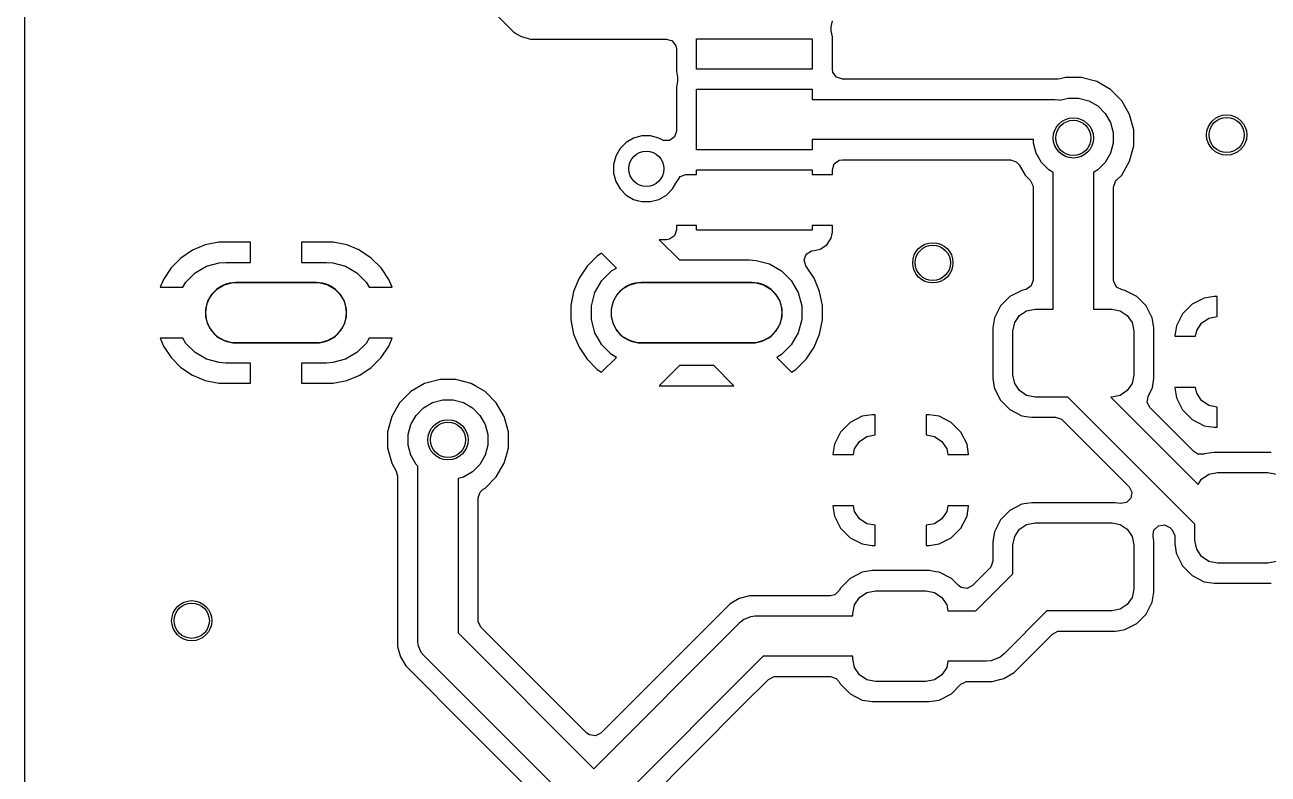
# Model space of a CAD drawing. Extents: x 5.36 to 6.5, y -4.55 to -3.35.
# Drawn here: x 5.3581 to 5.8446, y -4.3 to -4.007 of the extents above; entities that cross this region are included whole.
import ezdxf

# ---------------------------------------------------------------- set-up
doc = ezdxf.new("R2010")
doc.units = 0
doc.header["$MEASUREMENT"] = 0
doc.layers.add('BLACK', color=7, linetype='CONTINUOUS')

msp = doc.modelspace()

# ---------------------------------------------------------------- linework, layer by layer
at = {"layer": 'BLACK', "linetype": 'CONTINUOUS'}
for p, q in [((5.35805, -4.10957), (5.35805, -3.76941)), ((5.50471, -3.96517), (5.54928, -4.00974)), ((5.67361, -4.00778), (5.67408, -4.00538)), ((5.67361, -4.0093), (5.67361, -4.00778)), ((5.54928, -4.00974), (5.55049, -4.01044)), ((5.55049, -4.01044), (5.55189, -4.01125)), ((5.55189, -4.01125), (5.55203, -4.01133)), ((5.55203, -4.01133), (5.55243, -4.01156)), ((5.55243, -4.01156), (5.55594, -4.0125)), ((5.55594, -4.0125), (5.60912, -4.0125)), ((5.60912, -4.0125), (5.61141, -4.01324)), ((5.61141, -4.01324), (5.61283, -4.01519)), ((5.62091, -4.02429), (5.62091, -4.01248)), ((5.62091, -4.01248), (5.66619, -4.01248)), ((5.66619, -4.01248), (5.66619, -4.02429)), ((5.67408, -4.0117), (5.67361, -4.0093)), ((5.67408, -4.02431), (5.67408, -4.0117)), ((5.67408, -4.0117), (5.67408, -4.0117)), ((5.61283, -4.01519), (5.61302, -4.0164)), ((5.61302, -4.0164), (5.61302, -4.02507)), ((5.61302, -4.02507), (5.6135, -4.02747)), ((5.6135, -4.02747), (5.6135, -4.02899)), ((5.66619, -4.02429), (5.62091, -4.02429)), ((5.67427, -4.02552), (5.67408, -4.02431)), ((5.67569, -4.02746), (5.67427, -4.02552)), ((5.67798, -4.02821), (5.67569, -4.02746)), ((5.76222, -4.02821), (5.67798, -4.02821)), ((5.76323, -4.02808), (5.76222, -4.02821)), ((5.76523, -4.02754), (5.76323, -4.02808)), ((5.77146, -4.02754), (5.76523, -4.02754)), ((5.77747, -4.02915), (5.77146, -4.02754)), ((5.6135, -4.02899), (5.61302, -4.03139)), ((5.61302, -4.03139), (5.61302, -4.04848)), ((5.62091, -4.05579), (5.62091, -4.03217)), ((5.62091, -4.03217), (5.66619, -4.03217)), ((5.66619, -4.03217), (5.66619, -4.0361)), ((5.78286, -4.03226), (5.77747, -4.02915)), ((5.78726, -4.03666), (5.78286, -4.03226)), ((5.66619, -4.0361), (5.76114, -4.0361)), ((5.76114, -4.0361), (5.76268, -4.03625)), ((5.76268, -4.03625), (5.76309, -4.03643)), ((5.76309, -4.03643), (5.76629, -4.03557)), ((5.76629, -4.03557), (5.7704, -4.03557)), ((5.7704, -4.03557), (5.77437, -4.03663)), ((5.77437, -4.03663), (5.77793, -4.03869)), ((5.79038, -4.04206), (5.78726, -4.03666)), ((5.77793, -4.03869), (5.78084, -4.04159)), ((5.78084, -4.04159), (5.7829, -4.04515)), ((5.79199, -4.04807), (5.79038, -4.04206)), ((5.7829, -4.04515), (5.78396, -4.04913)), ((5.59627, -4.05129), (5.59334, -4.05298)), ((5.59954, -4.05041), (5.59627, -4.05129)), ((5.60292, -4.05041), (5.59954, -4.05041)), ((5.59954, -4.05041), (5.59954, -4.05041)), ((5.60619, -4.05129), (5.60292, -4.05041)), ((5.60292, -4.05041), (5.60292, -4.05041)), ((5.60717, -4.05186), (5.60619, -4.05129)), ((5.60619, -4.05129), (5.60619, -4.05129)), ((5.60792, -4.05219), (5.60717, -4.05186)), ((5.61033, -4.05219), (5.60792, -4.05219)), ((5.61228, -4.05077), (5.61033, -4.05219)), ((5.61302, -4.04848), (5.61228, -4.05077)), ((5.75273, -4.05185), (5.66619, -4.05185)), ((5.66619, -4.05185), (5.66619, -4.05579)), ((5.75273, -4.05324), (5.75273, -4.05185)), ((5.78396, -4.04913), (5.78396, -4.05324)), ((5.79199, -4.05429), (5.79199, -4.04807)), ((5.59094, -4.05537), (5.58925, -4.05831)), ((5.59334, -4.05298), (5.59094, -4.05537)), ((5.66619, -4.05579), (5.62091, -4.05579)), ((5.7538, -4.05721), (5.75273, -4.05324)), ((5.75585, -4.06077), (5.7538, -4.05721)), ((5.7829, -4.05721), (5.78084, -4.06077)), ((5.78396, -4.05324), (5.7829, -4.05721)), ((5.79038, -4.06031), (5.79199, -4.05429)), ((5.58925, -4.05831), (5.58837, -4.06158)), ((5.58837, -4.06158), (5.58837, -4.06496)), ((5.67406, -4.06364), (5.67481, -4.06135)), ((5.67481, -4.06135), (5.67676, -4.05993)), ((5.67676, -4.05993), (5.67796, -4.05974)), ((5.67796, -4.05974), (5.74374, -4.05974)), ((5.74374, -4.05974), (5.74603, -4.06049)), ((5.74603, -4.06049), (5.74712, -4.06169)), ((5.74712, -4.06169), (5.74943, -4.0657)), ((5.75876, -4.06367), (5.75585, -4.06077)), ((5.78084, -4.06077), (5.77793, -4.06367)), ((5.78726, -4.0657), (5.79038, -4.06031)), ((5.58837, -4.06496), (5.58925, -4.06823)), ((5.61339, -4.06803), (5.61448, -4.06634)), ((5.61448, -4.06634), (5.61673, -4.06548)), ((5.61673, -4.06548), (5.61694, -4.06547)), ((5.61694, -4.06547), (5.62091, -4.06547)), ((5.62091, -4.06547), (5.62091, -4.06366)), ((5.62091, -4.06366), (5.66619, -4.06366)), ((5.66619, -4.06366), (5.66619, -4.06547)), ((5.66619, -4.06547), (5.67406, -4.06547)), ((5.67406, -4.06547), (5.67406, -4.06364)), ((5.67406, -4.06547), (5.67406, -4.06547)), ((5.74943, -4.0657), (5.75144, -4.06771)), ((5.76047, -4.06466), (5.75876, -4.06367)), ((5.76047, -4.11811), (5.76047, -4.06466)), ((5.77793, -4.06367), (5.77622, -4.06466)), ((5.77622, -4.06466), (5.77622, -4.11811)), ((5.78526, -4.06771), (5.78726, -4.0657)), ((5.58925, -4.06823), (5.58925, -4.06823)), ((5.58925, -4.06823), (5.58925, -4.06823)), ((5.58925, -4.06823), (5.59094, -4.07116)), ((5.59094, -4.07116), (5.59334, -4.07355)), ((5.60912, -4.07355), (5.61151, -4.07116)), ((5.61151, -4.07116), (5.61321, -4.06823)), ((5.61321, -4.06823), (5.6133, -4.06799)), ((5.61321, -4.06823), (5.61321, -4.06823)), ((5.6133, -4.06799), (5.61339, -4.06803)), ((5.75144, -4.06771), (5.75253, -4.06985)), ((5.75253, -4.06985), (5.75258, -4.07046)), ((5.75258, -4.07046), (5.75258, -4.1068)), ((5.78411, -4.07046), (5.78486, -4.06817)), ((5.78411, -4.1068), (5.78411, -4.07046)), ((5.78486, -4.06817), (5.78526, -4.06771)), ((5.59334, -4.07355), (5.59627, -4.07525)), ((5.59627, -4.07525), (5.59627, -4.07525)), ((5.59627, -4.07525), (5.59627, -4.07525)), ((5.59627, -4.07525), (5.59769, -4.07563)), ((5.59769, -4.07563), (5.59954, -4.07612)), ((5.59954, -4.07612), (5.59954, -4.07612)), ((5.59954, -4.07612), (5.59954, -4.07612)), ((5.59954, -4.07612), (5.60292, -4.07612)), ((5.60292, -4.07612), (5.60619, -4.07525)), ((5.60292, -4.07612), (5.60292, -4.07612)), ((5.60619, -4.07525), (5.60912, -4.07355)), ((5.61304, -4.08547), (5.61304, -4.08713)), ((5.62091, -4.08547), (5.61304, -4.08547)), ((5.61304, -4.08547), (5.61304, -4.08547)), ((5.62091, -4.08728), (5.62091, -4.08547)), ((5.67406, -4.08547), (5.66619, -4.08547)), ((5.66619, -4.08547), (5.66619, -4.08728)), ((5.67406, -4.08806), (5.67406, -4.08547)), ((5.67406, -4.08547), (5.67406, -4.08547)), ((5.60914, -4.09102), (5.60629, -4.09102)), ((5.60629, -4.09102), (5.61416, -4.0989)), ((5.61035, -4.09083), (5.60914, -4.09102)), ((5.61229, -4.08942), (5.61035, -4.09083)), ((5.61304, -4.08713), (5.61229, -4.08942)), ((5.66619, -4.08728), (5.62091, -4.08728)), ((5.67187, -4.09296), (5.67361, -4.09036)), ((5.67361, -4.09036), (5.67406, -4.08806)), ((5.67406, -4.08806), (5.67406, -4.08806)), ((5.42361, -4.09514), (5.41909, -4.09816)), ((5.42862, -4.09307), (5.42361, -4.09514)), ((5.43395, -4.09201), (5.42862, -4.09307)), ((5.44635, -4.09201), (5.43395, -4.09201)), ((5.44635, -4.09988), (5.44635, -4.09201)), ((5.44635, -4.09201), (5.44635, -4.09201)), ((5.46635, -4.09201), (5.46635, -4.09988)), ((5.47875, -4.09201), (5.46635, -4.09201)), ((5.46635, -4.09201), (5.46635, -4.09201)), ((5.48407, -4.09307), (5.47875, -4.09201)), ((5.48909, -4.09514), (5.48407, -4.09307)), ((5.48914, -4.09518), (5.48909, -4.09514)), ((5.4936, -4.09816), (5.48914, -4.09518)), ((5.48914, -4.09518), (5.48914, -4.09518)), ((5.48914, -4.09518), (5.48914, -4.09518)), ((5.58371, -4.09628), (5.58205, -4.0974)), ((5.58952, -4.10209), (5.58371, -4.09628)), ((5.66383, -4.09664), (5.66584, -4.0953)), ((5.66584, -4.0953), (5.66689, -4.09516)), ((5.66689, -4.09516), (5.66696, -4.09516)), ((5.66696, -4.09516), (5.66926, -4.0947)), ((5.66696, -4.09516), (5.66696, -4.09516)), ((5.66926, -4.0947), (5.67187, -4.09296)), ((5.67187, -4.09296), (5.67187, -4.09296)), ((5.41909, -4.09816), (5.41525, -4.102)), ((5.42913, -4.10138), (5.43409, -4.10005)), ((5.43409, -4.10005), (5.43666, -4.09988)), ((5.43666, -4.09988), (5.44635, -4.09988)), ((5.46635, -4.09988), (5.47603, -4.09988)), ((5.47603, -4.09988), (5.4786, -4.10005)), ((5.4786, -4.10005), (5.48356, -4.10138)), ((5.49744, -4.102), (5.4936, -4.09816)), ((5.58205, -4.0974), (5.57807, -4.10137)), ((5.61416, -4.0989), (5.64158, -4.0989)), ((5.64158, -4.0989), (5.64428, -4.09907)), ((5.64428, -4.09907), (5.64949, -4.10047)), ((5.64949, -4.10047), (5.65417, -4.10317)), ((5.663, -4.0989), (5.66383, -4.09664)), ((5.66365, -4.10122), (5.663, -4.0989)), ((5.66688, -4.10605), (5.66365, -4.10122)), ((5.41525, -4.102), (5.41224, -4.10651)), ((5.42104, -4.10758), (5.42468, -4.10395)), ((5.42468, -4.10395), (5.42913, -4.10138)), ((5.48356, -4.10138), (5.48801, -4.10395)), ((5.48801, -4.10395), (5.49165, -4.10758)), ((5.50045, -4.10651), (5.49744, -4.102)), ((5.57495, -4.10605), (5.5728, -4.11124)), ((5.57807, -4.10137), (5.57495, -4.10605)), ((5.57495, -4.10605), (5.57495, -4.10605)), ((5.57807, -4.10137), (5.57807, -4.10137)), ((5.58385, -4.10698), (5.58766, -4.10317)), ((5.58766, -4.10317), (5.58952, -4.10209)), ((5.65417, -4.10317), (5.65798, -4.10698)), ((5.66903, -4.11124), (5.66688, -4.10605)), ((5.66688, -4.10605), (5.66688, -4.10605)), ((5.35805, -4.43054), (5.35805, -4.10957)), ((5.41224, -4.10651), (5.41097, -4.10957)), ((5.41097, -4.10957), (5.4199, -4.10957)), ((5.41097, -4.10957), (5.41097, -4.10957)), ((5.4199, -4.10957), (5.42104, -4.10758)), ((5.43123, -4.11238), (5.43341, -4.1102)), ((5.43341, -4.1102), (5.43608, -4.10865)), ((5.43608, -4.10865), (5.43906, -4.10786)), ((5.43906, -4.10786), (5.4406, -4.10776)), ((5.4406, -4.10776), (5.47209, -4.10776)), ((5.47209, -4.10776), (5.47364, -4.10786)), ((5.47364, -4.10786), (5.47661, -4.10865)), ((5.47661, -4.10865), (5.47928, -4.1102)), ((5.47928, -4.1102), (5.48146, -4.11238)), ((5.49165, -4.10758), (5.49279, -4.10957)), ((5.49279, -4.10957), (5.50172, -4.10957)), ((5.50172, -4.10957), (5.50045, -4.10651)), ((5.50172, -4.10957), (5.50172, -4.10957)), ((5.58115, -4.11166), (5.58385, -4.10698)), ((5.58989, -4.11238), (5.59207, -4.1102)), ((5.59207, -4.1102), (5.59474, -4.10865)), ((5.59474, -4.10865), (5.59772, -4.10786)), ((5.59772, -4.10786), (5.59926, -4.10776)), ((5.59926, -4.10776), (5.64257, -4.10776)), ((5.64257, -4.10776), (5.64411, -4.10786)), ((5.64411, -4.10786), (5.64709, -4.10865)), ((5.64709, -4.10865), (5.64976, -4.1102)), ((5.64976, -4.1102), (5.65194, -4.11238)), ((5.65798, -4.10698), (5.66068, -4.11166)), ((5.74817, -4.11083), (5.74351, -4.1132)), ((5.74929, -4.11065), (5.74817, -4.11083)), ((5.74817, -4.11083), (5.74817, -4.11083)), ((5.74989, -4.11051), (5.74929, -4.11065)), ((5.75183, -4.10909), (5.74989, -4.11051)), ((5.75258, -4.1068), (5.75183, -4.10909)), ((5.78416, -4.10741), (5.78411, -4.1068)), ((5.78526, -4.10956), (5.78416, -4.10741)), ((5.7874, -4.11065), (5.78526, -4.10956)), ((5.78852, -4.11083), (5.7874, -4.11065)), ((5.79211, -4.11266), (5.78852, -4.11083)), ((5.78852, -4.11083), (5.78852, -4.11083)), ((5.42889, -4.11803), (5.42969, -4.11505)), ((5.42969, -4.11505), (5.43123, -4.11238)), ((5.48146, -4.11238), (5.48301, -4.11505)), ((5.48301, -4.11505), (5.4838, -4.11803)), ((5.5728, -4.11124), (5.5717, -4.11676)), ((5.5728, -4.11124), (5.5728, -4.11124)), ((5.57975, -4.11687), (5.58115, -4.11166)), ((5.58755, -4.11803), (5.58835, -4.11505)), ((5.58835, -4.11505), (5.58989, -4.11238)), ((5.65194, -4.11238), (5.65348, -4.11505)), ((5.65348, -4.11505), (5.65428, -4.11803)), ((5.66068, -4.11166), (5.66208, -4.11687)), ((5.67013, -4.11676), (5.66903, -4.11124)), ((5.66903, -4.11124), (5.66903, -4.11124)), ((5.74351, -4.1132), (5.73982, -4.1169)), ((5.79318, -4.1132), (5.79211, -4.11266)), ((5.79688, -4.1169), (5.79318, -4.1132)), ((5.81957, -4.11381), (5.81485, -4.11622)), ((5.82349, -4.11319), (5.81957, -4.11381)), ((5.81957, -4.11381), (5.81957, -4.11381)), ((5.82465, -4.11319), (5.82349, -4.11319)), ((5.82349, -4.11319), (5.82349, -4.11319)), ((5.82465, -4.12109), (5.82465, -4.11319)), ((5.42889, -4.12111), (5.42889, -4.11803)), ((5.4838, -4.11803), (5.4838, -4.12111)), ((5.5717, -4.11676), (5.5717, -4.12238)), ((5.57975, -4.12226), (5.57975, -4.11687)), ((5.58755, -4.12111), (5.58755, -4.11803)), ((5.65428, -4.11803), (5.65428, -4.12111)), ((5.66208, -4.11687), (5.66208, -4.12226)), ((5.67013, -4.12238), (5.67013, -4.11676)), ((5.67013, -4.11676), (5.67013, -4.11676)), ((5.73982, -4.1169), (5.73744, -4.12156)), ((5.74538, -4.12343), (5.74725, -4.12063)), ((5.74725, -4.12063), (5.75004, -4.11877)), ((5.75004, -4.11877), (5.75334, -4.11811)), ((5.75334, -4.11811), (5.76047, -4.11811)), ((5.77622, -4.11811), (5.78336, -4.11811)), ((5.78336, -4.11811), (5.78665, -4.11877)), ((5.78665, -4.11877), (5.78945, -4.12063)), ((5.78945, -4.12063), (5.79131, -4.12343)), ((5.79925, -4.12156), (5.79688, -4.1169)), ((5.8111, -4.11996), (5.80869, -4.12469)), ((5.81485, -4.11622), (5.8111, -4.11996)), ((5.42969, -4.12409), (5.42889, -4.12111)), ((5.43123, -4.12676), (5.42969, -4.12409)), ((5.48301, -4.12409), (5.48146, -4.12676)), ((5.4838, -4.12111), (5.48301, -4.12409)), ((5.5717, -4.12238), (5.5728, -4.12789)), ((5.58115, -4.12748), (5.57975, -4.12226)), ((5.58835, -4.12409), (5.58755, -4.12111)), ((5.58989, -4.12676), (5.58835, -4.12409)), ((5.65348, -4.12409), (5.65194, -4.12676)), ((5.65428, -4.12111), (5.65348, -4.12409)), ((5.66208, -4.12226), (5.66068, -4.12748)), ((5.66903, -4.12789), (5.67013, -4.12238)), ((5.67013, -4.12238), (5.67013, -4.12238)), ((5.73744, -4.12156), (5.73683, -4.12542)), ((5.73683, -4.12542), (5.73683, -4.14525)), ((5.73744, -4.12156), (5.73744, -4.12156)), ((5.74472, -4.12672), (5.74538, -4.12343)), ((5.79131, -4.12343), (5.79197, -4.12672)), ((5.79959, -4.12373), (5.79925, -4.12156)), ((5.79975, -4.12469), (5.79959, -4.12373)), ((5.79986, -4.12542), (5.79975, -4.12469)), ((5.79986, -4.1286), (5.79986, -4.12542)), ((5.80869, -4.12469), (5.80807, -4.1286)), ((5.81662, -4.12653), (5.81854, -4.12366)), ((5.81854, -4.12366), (5.82141, -4.12174)), ((5.82141, -4.12174), (5.82465, -4.12109)), ((5.41097, -4.12957), (5.41224, -4.13262)), ((5.4199, -4.12957), (5.41097, -4.12957)), ((5.42104, -4.13155), (5.4199, -4.12957)), ((5.43341, -4.12894), (5.43123, -4.12676)), ((5.43608, -4.13048), (5.43341, -4.12894)), ((5.43906, -4.13128), (5.43608, -4.13048)), ((5.47661, -4.13048), (5.47364, -4.13128)), ((5.47928, -4.12894), (5.47661, -4.13048)), ((5.48146, -4.12676), (5.47928, -4.12894)), ((5.49279, -4.12957), (5.49165, -4.13155)), ((5.50172, -4.12957), (5.49279, -4.12957)), ((5.50045, -4.13262), (5.50172, -4.12957)), ((5.5728, -4.12789), (5.5728, -4.12789)), ((5.5728, -4.12789), (5.57495, -4.13309)), ((5.58385, -4.13215), (5.58115, -4.12748)), ((5.59207, -4.12894), (5.58989, -4.12676)), ((5.59474, -4.13048), (5.59207, -4.12894)), ((5.59772, -4.13128), (5.59474, -4.13048)), ((5.64709, -4.13048), (5.64411, -4.13128)), ((5.64976, -4.12894), (5.64709, -4.13048)), ((5.65194, -4.12676), (5.64976, -4.12894)), ((5.66068, -4.12748), (5.65798, -4.13215)), ((5.66688, -4.13309), (5.66903, -4.12789)), ((5.66903, -4.12789), (5.66903, -4.12789)), ((5.74472, -4.14395), (5.74472, -4.12672)), ((5.79197, -4.12672), (5.79197, -4.14395)), ((5.79986, -4.14525), (5.79986, -4.1286)), ((5.80807, -4.1286), (5.80807, -4.12878)), ((5.80807, -4.12878), (5.80807, -4.12878)), ((5.80807, -4.12878), (5.81617, -4.12878)), ((5.81617, -4.12878), (5.81662, -4.12653)), ((5.41224, -4.13262), (5.41525, -4.13713)), ((5.42468, -4.13518), (5.42104, -4.13155)), ((5.42913, -4.13775), (5.42468, -4.13518)), ((5.4406, -4.13138), (5.43906, -4.13128)), ((5.47209, -4.13138), (5.4406, -4.13138)), ((5.47364, -4.13128), (5.47209, -4.13138)), ((5.48801, -4.13518), (5.48356, -4.13775)), ((5.49165, -4.13155), (5.48801, -4.13518)), ((5.49744, -4.13713), (5.50045, -4.13262)), ((5.57495, -4.13309), (5.57495, -4.13309)), ((5.57495, -4.13309), (5.57807, -4.13776)), ((5.58766, -4.13596), (5.58385, -4.13215)), ((5.59926, -4.13138), (5.59772, -4.13128)), ((5.64257, -4.13138), (5.59926, -4.13138)), ((5.64411, -4.13128), (5.64257, -4.13138)), ((5.65798, -4.13215), (5.65417, -4.13596)), ((5.66375, -4.13776), (5.66688, -4.13309)), ((5.66688, -4.13309), (5.66688, -4.13309)), ((5.41525, -4.13713), (5.41909, -4.14097)), ((5.43409, -4.13908), (5.42913, -4.13775)), ((5.43666, -4.13925), (5.43409, -4.13908)), ((5.44635, -4.13925), (5.43666, -4.13925)), ((5.44635, -4.14713), (5.44635, -4.13925)), ((5.47603, -4.13925), (5.46635, -4.13925)), ((5.46635, -4.13925), (5.46635, -4.14713)), ((5.4786, -4.13908), (5.47603, -4.13925)), ((5.48356, -4.13775), (5.4786, -4.13908)), ((5.4936, -4.14097), (5.49744, -4.13713)), ((5.57807, -4.13776), (5.57807, -4.13776)), ((5.57807, -4.13776), (5.58205, -4.14174)), ((5.58371, -4.14285), (5.58952, -4.13704)), ((5.58952, -4.13704), (5.58766, -4.13596)), ((5.61416, -4.14024), (5.60629, -4.14811)), ((5.62766, -4.14024), (5.61416, -4.14024)), ((5.63554, -4.14811), (5.62766, -4.14024)), ((5.65417, -4.13596), (5.6523, -4.13704)), ((5.6523, -4.13704), (5.65811, -4.14285)), ((5.65978, -4.14174), (5.66375, -4.13776)), ((5.66375, -4.13776), (5.66375, -4.13776)), ((5.41909, -4.14097), (5.42361, -4.14399)), ((5.42361, -4.14399), (5.42862, -4.14607)), ((5.48407, -4.14607), (5.48909, -4.14399)), ((5.48909, -4.14399), (5.4936, -4.14097)), ((5.58205, -4.14174), (5.58205, -4.14174)), ((5.58205, -4.14174), (5.58371, -4.14285)), ((5.65811, -4.14285), (5.65978, -4.14174)), ((5.74538, -4.14724), (5.74472, -4.14395)), ((5.79197, -4.14395), (5.79131, -4.14724)), ((5.42862, -4.14607), (5.43395, -4.14713)), ((5.43395, -4.14713), (5.43395, -4.14713)), ((5.43395, -4.14713), (5.44635, -4.14713)), ((5.44635, -4.14713), (5.44635, -4.14713)), ((5.46635, -4.14713), (5.46635, -4.14713)), ((5.46635, -4.14713), (5.47875, -4.14713)), ((5.47875, -4.14713), (5.48407, -4.14607)), ((5.47875, -4.14713), (5.47875, -4.14713)), ((5.5145, -4.14726), (5.50911, -4.15037)), ((5.52051, -4.14565), (5.5145, -4.14726)), ((5.52673, -4.14565), (5.52051, -4.14565)), ((5.53275, -4.14726), (5.52673, -4.14565)), ((5.53422, -4.14811), (5.53275, -4.14726)), ((5.53814, -4.15037), (5.53422, -4.14811)), ((5.60629, -4.14811), (5.63554, -4.14811)), ((5.73683, -4.14525), (5.73724, -4.14782)), ((5.73724, -4.14782), (5.73739, -4.14878)), ((5.73739, -4.14878), (5.73744, -4.14911)), ((5.73744, -4.14911), (5.73744, -4.14911)), ((5.73744, -4.14911), (5.73813, -4.15046)), ((5.74725, -4.15004), (5.74538, -4.14724)), ((5.79131, -4.14724), (5.78945, -4.15004)), ((5.79764, -4.15227), (5.79925, -4.14911)), ((5.79925, -4.14911), (5.79927, -4.14895)), ((5.79927, -4.14895), (5.79986, -4.14525)), ((5.81617, -4.14878), (5.80807, -4.14878)), ((5.80807, -4.14878), (5.80807, -4.14878)), ((5.80807, -4.14878), (5.80807, -4.14895)), ((5.80807, -4.14895), (5.80807, -4.14895)), ((5.80807, -4.14895), (5.80869, -4.15287)), ((5.81662, -4.15103), (5.81617, -4.14878)), ((5.5047, -4.15477), (5.50159, -4.16017)), ((5.50911, -4.15037), (5.5047, -4.15477)), ((5.51404, -4.1568), (5.5176, -4.15474)), ((5.5176, -4.15474), (5.52157, -4.15368)), ((5.52157, -4.15368), (5.52568, -4.15368)), ((5.52568, -4.15368), (5.52965, -4.15474)), ((5.52965, -4.15474), (5.53321, -4.1568)), ((5.54254, -4.15477), (5.53814, -4.15037)), ((5.54565, -4.16017), (5.54254, -4.15477)), ((5.73813, -4.15046), (5.73982, -4.15377)), ((5.73982, -4.15377), (5.74351, -4.15747)), ((5.75004, -4.1519), (5.74725, -4.15004)), ((5.75334, -4.15256), (5.75004, -4.1519)), ((5.76625, -4.15256), (5.75334, -4.15256)), ((5.81594, -4.20225), (5.76625, -4.15256)), ((5.78336, -4.15256), (5.78296, -4.15256)), ((5.78296, -4.15256), (5.81715, -4.18675)), ((5.78665, -4.1519), (5.78336, -4.15256)), ((5.78945, -4.15004), (5.78665, -4.1519)), ((5.79726, -4.15465), (5.79764, -4.15227)), ((5.79836, -4.1568), (5.79726, -4.15465)), ((5.80869, -4.15287), (5.80869, -4.15287)), ((5.80869, -4.15287), (5.8111, -4.1576)), ((5.81854, -4.1539), (5.81662, -4.15103)), ((5.82141, -4.15582), (5.81854, -4.1539)), ((5.50907, -4.16326), (5.51113, -4.1597)), ((5.51113, -4.1597), (5.51404, -4.1568)), ((5.53321, -4.1568), (5.53612, -4.1597)), ((5.53612, -4.1597), (5.53817, -4.16326)), ((5.68963, -4.15945), (5.68571, -4.16007)), ((5.69079, -4.15945), (5.68963, -4.15945)), ((5.68963, -4.15945), (5.68963, -4.15945)), ((5.69079, -4.16735), (5.69079, -4.15945)), ((5.69079, -4.15945), (5.69079, -4.15945)), ((5.71195, -4.15945), (5.71079, -4.15945)), ((5.71079, -4.15945), (5.71079, -4.15945)), ((5.71079, -4.15945), (5.71079, -4.16735)), ((5.71586, -4.16007), (5.71195, -4.15945)), ((5.74351, -4.15747), (5.74817, -4.15984)), ((5.81547, -4.17391), (5.79836, -4.1568)), ((5.8111, -4.1576), (5.81485, -4.16134)), ((5.82465, -4.15646), (5.82141, -4.15582)), ((5.82465, -4.16437), (5.82465, -4.15646)), ((5.50159, -4.16017), (5.49998, -4.16618)), ((5.50801, -4.16724), (5.50907, -4.16326)), ((5.53817, -4.16326), (5.53924, -4.16724)), ((5.54726, -4.16618), (5.54565, -4.16017)), ((5.68099, -4.16248), (5.67724, -4.16622)), ((5.68571, -4.16007), (5.68099, -4.16248)), ((5.68571, -4.16007), (5.68571, -4.16007)), ((5.72059, -4.16248), (5.71586, -4.16007)), ((5.71586, -4.16007), (5.71586, -4.16007)), ((5.72434, -4.16622), (5.72059, -4.16248)), ((5.74817, -4.15984), (5.75079, -4.16026)), ((5.75079, -4.16026), (5.75204, -4.16045)), ((5.75204, -4.16045), (5.75204, -4.16045)), ((5.75204, -4.16045), (5.76137, -4.16045)), ((5.76137, -4.16045), (5.76366, -4.1612)), ((5.76366, -4.1612), (5.76413, -4.16159)), ((5.76413, -4.16159), (5.79014, -4.18761)), ((5.81485, -4.16134), (5.81957, -4.16375)), ((5.81957, -4.16375), (5.81957, -4.16375)), ((5.81957, -4.16375), (5.82349, -4.16437)), ((5.82349, -4.16437), (5.82465, -4.16437)), ((5.49998, -4.16618), (5.49998, -4.1724)), ((5.50801, -4.17135), (5.50801, -4.16724)), ((5.53924, -4.16724), (5.53924, -4.17135)), ((5.54726, -4.1724), (5.54726, -4.16618)), ((5.67724, -4.16622), (5.67483, -4.17095)), ((5.68468, -4.16992), (5.68755, -4.168)), ((5.68755, -4.168), (5.69079, -4.16735)), ((5.71079, -4.16735), (5.71402, -4.168)), ((5.71402, -4.168), (5.71689, -4.16992)), ((5.72674, -4.17095), (5.72434, -4.16622)), ((5.49998, -4.1724), (5.50159, -4.17842)), ((5.50907, -4.17532), (5.50801, -4.17135)), ((5.53924, -4.17135), (5.53817, -4.17532)), ((5.5466, -4.17486), (5.54726, -4.1724)), ((5.67483, -4.17095), (5.67421, -4.17486)), ((5.68231, -4.17504), (5.68276, -4.17279)), ((5.68276, -4.17279), (5.68468, -4.16992)), ((5.71689, -4.16992), (5.71881, -4.17279)), ((5.71881, -4.17279), (5.71926, -4.17504)), ((5.72736, -4.17486), (5.72674, -4.17095)), ((5.72674, -4.17095), (5.72674, -4.17095)), ((5.81702, -4.17486), (5.81547, -4.17391)), ((5.82348, -4.17419), (5.81956, -4.17481)), ((5.84581, -4.17419), (5.82348, -4.17419)), ((5.82348, -4.17419), (5.82348, -4.17419)), ((5.50159, -4.17842), (5.5034, -4.18154)), ((5.51113, -4.17888), (5.50907, -4.17532)), ((5.51181, -4.17956), (5.51113, -4.17888)), ((5.53612, -4.17888), (5.53321, -4.18179)), ((5.53817, -4.17532), (5.53612, -4.17888)), ((5.54254, -4.18381), (5.54565, -4.17842)), ((5.54565, -4.17842), (5.5466, -4.17486)), ((5.67421, -4.17486), (5.67421, -4.17504)), ((5.67421, -4.17504), (5.67421, -4.17504)), ((5.67421, -4.17504), (5.68231, -4.17504)), ((5.71926, -4.17504), (5.72736, -4.17504)), ((5.72736, -4.17504), (5.72736, -4.17486)), ((5.72736, -4.17504), (5.72736, -4.17504)), ((5.81926, -4.17486), (5.81702, -4.17486)), ((5.81929, -4.17486), (5.81926, -4.17486)), ((5.81926, -4.17486), (5.81926, -4.17486)), ((5.81943, -4.17486), (5.81929, -4.17486)), ((5.81956, -4.17481), (5.81943, -4.17486)), ((5.5034, -4.18154), (5.50392, -4.18349)), ((5.50392, -4.18349), (5.50392, -4.24596)), ((5.51181, -4.24803), (5.51181, -4.17956)), ((5.52965, -4.18384), (5.52756, -4.1844)), ((5.53321, -4.18179), (5.52965, -4.18384)), ((5.53814, -4.18821), (5.54254, -4.18381)), ((5.81854, -4.18468), (5.82141, -4.18276)), ((5.82141, -4.18276), (5.8248, -4.18209)), ((5.8248, -4.18209), (5.84449, -4.18209)), ((5.84449, -4.18209), (5.84788, -4.18276)), ((5.52756, -4.1844), (5.52756, -4.24477)), ((5.5362, -4.18972), (5.5374, -4.18863)), ((5.5374, -4.18863), (5.53814, -4.18821)), ((5.79014, -4.18761), (5.79123, -4.18975)), ((5.81715, -4.18675), (5.81854, -4.18468)), ((5.53545, -4.19201), (5.5362, -4.18972)), ((5.53545, -4.19521), (5.53545, -4.19201)), ((5.79086, -4.19213), (5.78915, -4.19384)), ((5.79123, -4.18975), (5.79086, -4.19213)), ((5.53545, -4.23989), (5.53545, -4.19521)), ((5.68231, -4.19504), (5.67421, -4.19504)), ((5.67421, -4.19504), (5.67421, -4.19504)), ((5.67421, -4.19504), (5.67421, -4.19521)), ((5.67421, -4.19521), (5.67421, -4.19521)), ((5.67421, -4.19521), (5.67483, -4.19913)), ((5.68276, -4.19729), (5.68231, -4.19504)), ((5.68468, -4.20016), (5.68276, -4.19729)), ((5.71881, -4.19729), (5.71689, -4.20016)), ((5.71926, -4.19504), (5.71881, -4.19729)), ((5.72736, -4.19504), (5.71926, -4.19504)), ((5.72674, -4.19913), (5.72736, -4.19521)), ((5.72736, -4.19521), (5.72736, -4.19504)), ((5.72736, -4.19504), (5.72736, -4.19504)), ((5.74351, -4.19686), (5.73982, -4.20056)), ((5.74817, -4.19449), (5.74351, -4.19686)), ((5.75204, -4.19388), (5.74817, -4.19449)), ((5.74817, -4.19449), (5.74817, -4.19449)), ((5.78466, -4.19388), (5.75204, -4.19388)), ((5.75204, -4.19388), (5.75204, -4.19388)), ((5.78677, -4.19421), (5.78466, -4.19388)), ((5.78466, -4.19388), (5.78466, -4.19388)), ((5.78915, -4.19384), (5.78677, -4.19421)), ((5.67483, -4.19913), (5.67483, -4.19913)), ((5.67483, -4.19913), (5.67724, -4.20386)), ((5.68755, -4.20208), (5.68468, -4.20016)), ((5.69079, -4.20272), (5.68755, -4.20208)), ((5.69079, -4.21063), (5.69079, -4.20272)), ((5.71402, -4.20208), (5.71079, -4.20272)), ((5.71079, -4.20272), (5.71079, -4.21063)), ((5.71689, -4.20016), (5.71402, -4.20208)), ((5.72434, -4.20386), (5.72674, -4.19913)), ((5.73982, -4.20056), (5.73744, -4.20522)), ((5.74725, -4.20429), (5.75004, -4.20243)), ((5.75004, -4.20243), (5.75334, -4.20177)), ((5.75334, -4.20177), (5.78336, -4.20177)), ((5.78336, -4.20177), (5.78665, -4.20243)), ((5.78665, -4.20243), (5.78945, -4.20429)), ((5.7999, -4.20459), (5.80161, -4.20288)), ((5.80161, -4.20288), (5.80334, -4.20261)), ((5.80334, -4.20261), (5.80399, -4.20251)), ((5.80399, -4.20251), (5.80399, -4.20251)), ((5.80399, -4.20251), (5.80613, -4.2036)), ((5.81594, -4.20866), (5.81594, -4.20225)), ((5.67724, -4.20386), (5.68099, -4.2076)), ((5.68099, -4.2076), (5.68571, -4.21001)), ((5.71586, -4.21001), (5.72059, -4.2076)), ((5.72059, -4.2076), (5.72434, -4.20386)), ((5.73744, -4.20522), (5.73683, -4.20908)), ((5.73744, -4.20522), (5.73744, -4.20522)), ((5.74472, -4.21038), (5.74538, -4.20709)), ((5.74538, -4.20709), (5.74725, -4.20429)), ((5.78945, -4.20429), (5.79131, -4.20709)), ((5.79131, -4.20709), (5.79197, -4.21038)), ((5.79953, -4.20697), (5.7996, -4.2065)), ((5.79986, -4.20908), (5.79953, -4.20697)), ((5.7996, -4.2065), (5.7999, -4.20459)), ((5.80613, -4.2036), (5.80691, -4.20438)), ((5.80691, -4.20438), (5.808, -4.20652)), ((5.808, -4.20652), (5.80805, -4.20713)), ((5.80805, -4.20713), (5.80805, -4.20998)), ((5.68571, -4.21001), (5.68571, -4.21001)), ((5.68571, -4.21001), (5.68963, -4.21063)), ((5.68963, -4.21063), (5.69079, -4.21063)), ((5.71079, -4.21063), (5.71079, -4.21063)), ((5.71079, -4.21063), (5.71195, -4.21063)), ((5.71195, -4.21063), (5.71586, -4.21001)), ((5.71586, -4.21001), (5.71586, -4.21001)), ((5.73683, -4.20908), (5.73683, -4.21679)), ((5.74472, -4.22167), (5.74472, -4.21038)), ((5.79197, -4.21038), (5.79197, -4.22761)), ((5.79986, -4.22891), (5.79986, -4.20908)), ((5.80805, -4.20998), (5.80832, -4.21169)), ((5.80832, -4.21169), (5.8086, -4.21342)), ((5.81662, -4.21205), (5.81594, -4.20866)), ((5.81854, -4.21493), (5.81662, -4.21205)), ((5.73683, -4.21679), (5.73609, -4.21908)), ((5.8086, -4.21342), (5.80867, -4.2139)), ((5.80867, -4.2139), (5.80867, -4.2139)), ((5.80867, -4.2139), (5.81108, -4.21863)), ((5.82141, -4.21685), (5.81854, -4.21493)), ((5.8248, -4.21752), (5.82141, -4.21685)), ((5.84449, -4.21752), (5.8248, -4.21752)), ((5.84788, -4.21685), (5.84449, -4.21752)), ((5.6857, -4.22107), (5.68098, -4.22348)), ((5.68963, -4.22045), (5.6857, -4.22107)), ((5.6857, -4.22107), (5.6857, -4.22107)), ((5.71195, -4.22045), (5.68963, -4.22045)), ((5.68963, -4.22045), (5.68963, -4.22045)), ((5.71456, -4.22087), (5.71195, -4.22045)), ((5.71195, -4.22045), (5.71195, -4.22045)), ((5.71587, -4.22107), (5.71456, -4.22087)), ((5.7206, -4.22348), (5.71587, -4.22107)), ((5.71587, -4.22107), (5.71587, -4.22107)), ((5.71587, -4.22107), (5.71587, -4.22107)), ((5.73018, -4.23622), (5.74472, -4.22167)), ((5.73569, -4.21954), (5.73181, -4.22342)), ((5.73609, -4.21908), (5.73569, -4.21954)), ((5.81108, -4.21863), (5.81108, -4.21863)), ((5.81108, -4.21863), (5.81483, -4.22238)), ((5.81483, -4.22238), (5.81483, -4.22238)), ((5.81483, -4.22238), (5.81956, -4.22479)), ((5.67722, -4.22724), (5.67675, -4.22817)), ((5.68098, -4.22348), (5.67722, -4.22724)), ((5.72342, -4.2263), (5.7206, -4.22348)), ((5.7206, -4.22348), (5.7206, -4.22348)), ((5.7244, -4.22702), (5.72342, -4.2263)), ((5.72678, -4.2274), (5.7244, -4.22702)), ((5.72893, -4.2263), (5.72678, -4.2274)), ((5.73181, -4.22342), (5.72893, -4.2263)), ((5.79197, -4.22761), (5.79131, -4.2309)), ((5.81956, -4.22479), (5.81956, -4.22479)), ((5.81956, -4.22479), (5.81956, -4.22479)), ((5.81956, -4.22479), (5.82254, -4.22526)), ((5.82254, -4.22526), (5.82348, -4.22541)), ((5.82348, -4.22541), (5.82348, -4.22541)), ((5.82348, -4.22541), (5.84581, -4.22541)), ((5.63761, -4.23137), (5.63402, -4.23345)), ((5.63814, -4.23123), (5.63761, -4.23137)), ((5.63761, -4.23137), (5.63761, -4.23137)), ((5.64162, -4.2303), (5.63814, -4.23123)), ((5.63814, -4.23123), (5.63814, -4.23123)), ((5.64578, -4.2303), (5.64162, -4.2303)), ((5.64602, -4.2303), (5.64578, -4.2303)), ((5.67328, -4.2303), (5.64602, -4.2303)), ((5.64602, -4.2303), (5.64602, -4.2303)), ((5.67505, -4.22987), (5.67328, -4.2303)), ((5.67675, -4.22817), (5.67505, -4.22987)), ((5.68276, -4.23381), (5.68468, -4.23094)), ((5.68468, -4.23094), (5.68755, -4.22902)), ((5.68755, -4.22902), (5.69094, -4.22835)), ((5.69094, -4.22835), (5.71063, -4.22835)), ((5.71063, -4.22835), (5.71402, -4.22902)), ((5.71402, -4.22902), (5.71689, -4.23094)), ((5.71689, -4.23094), (5.71881, -4.23381)), ((5.79131, -4.2309), (5.78945, -4.2337)), ((5.79925, -4.23277), (5.79986, -4.22891)), ((5.63108, -4.23638), (5.58346, -4.284)), ((5.63402, -4.23345), (5.63108, -4.23638)), ((5.63108, -4.23638), (5.63108, -4.23638)), ((5.68209, -4.2372), (5.68276, -4.23381)), ((5.68209, -4.23819), (5.68209, -4.2372)), ((5.71881, -4.23381), (5.71929, -4.23622)), ((5.71929, -4.23622), (5.73018, -4.23622)), ((5.75801, -4.23622), (5.74121, -4.25302)), ((5.78336, -4.23622), (5.75801, -4.23622)), ((5.78665, -4.23556), (5.78336, -4.23622)), ((5.78945, -4.2337), (5.78665, -4.23556)), ((5.79318, -4.24113), (5.79688, -4.23743)), ((5.79688, -4.23743), (5.79925, -4.23277)), ((5.5355, -4.2405), (5.53545, -4.23989)), ((5.53659, -4.24264), (5.5355, -4.2405)), ((5.58071, -4.29792), (5.63813, -4.2405)), ((5.63813, -4.2405), (5.63933, -4.23952)), ((5.63933, -4.23952), (5.64216, -4.23834)), ((5.64216, -4.23834), (5.6437, -4.23819)), ((5.6437, -4.23819), (5.68209, -4.23819)), ((5.78852, -4.2435), (5.79318, -4.24113)), ((5.50392, -4.24596), (5.50392, -4.25011)), ((5.52756, -4.24477), (5.58071, -4.29792)), ((5.57795, -4.284), (5.53659, -4.24264)), ((5.74514, -4.26026), (5.76014, -4.24526)), ((5.76014, -4.24526), (5.76229, -4.24416)), ((5.76229, -4.24416), (5.7629, -4.24411)), ((5.7629, -4.24411), (5.78466, -4.24411)), ((5.78466, -4.24411), (5.78578, -4.24394)), ((5.78578, -4.24394), (5.78852, -4.2435)), ((5.50392, -4.25011), (5.50457, -4.25253)), ((5.51196, -4.24957), (5.51181, -4.24803)), ((5.51314, -4.25241), (5.51196, -4.24957)), ((5.50457, -4.25253), (5.50499, -4.25412)), ((5.50499, -4.25412), (5.50707, -4.25771)), ((5.51412, -4.2536), (5.51314, -4.25241)), ((5.56957, -4.30906), (5.51412, -4.2536)), ((5.64696, -4.25394), (5.58628, -4.31462)), ((5.68209, -4.25394), (5.64696, -4.25394)), ((5.68209, -4.25492), (5.68209, -4.25394)), ((5.68276, -4.25831), (5.68209, -4.25492)), ((5.71929, -4.25591), (5.71881, -4.25831)), ((5.73425, -4.25591), (5.71929, -4.25591)), ((5.73617, -4.25572), (5.73425, -4.25591)), ((5.73972, -4.25425), (5.73617, -4.25572)), ((5.74121, -4.25302), (5.73972, -4.25425)), ((5.73972, -4.25425), (5.73972, -4.25425)), ((5.50707, -4.25771), (5.50707, -4.25771)), ((5.50707, -4.25771), (5.50707, -4.25771)), ((5.50707, -4.25771), (5.50707, -4.25771)), ((5.50707, -4.25771), (5.5318, -4.28245)), ((5.65124, -4.26188), (5.65185, -4.26183)), ((5.65185, -4.26183), (5.67328, -4.26183)), ((5.67328, -4.26183), (5.67557, -4.26258)), ((5.68468, -4.26119), (5.68276, -4.25831)), ((5.68755, -4.26311), (5.68468, -4.26119)), ((5.71689, -4.26119), (5.71402, -4.26311)), ((5.71881, -4.25831), (5.71689, -4.26119)), ((5.7411, -4.26259), (5.74514, -4.26026)), ((5.63907, -4.273), (5.64909, -4.26297)), ((5.64909, -4.26297), (5.65124, -4.26188)), ((5.67557, -4.26258), (5.67675, -4.26396)), ((5.67675, -4.26396), (5.67715, -4.26474)), ((5.67715, -4.26474), (5.67722, -4.26489)), ((5.67722, -4.26489), (5.68098, -4.26864)), ((5.69094, -4.26378), (5.68755, -4.26311)), ((5.71063, -4.26378), (5.69094, -4.26378)), ((5.71402, -4.26311), (5.71063, -4.26378)), ((5.7206, -4.26864), (5.72435, -4.26489)), ((5.72435, -4.26489), (5.72436, -4.26488)), ((5.72436, -4.26488), (5.72453, -4.26473)), ((5.72453, -4.26473), (5.72551, -4.26433)), ((5.72551, -4.26433), (5.72645, -4.26385)), ((5.72645, -4.26385), (5.72672, -4.26383)), ((5.72672, -4.26383), (5.72675, -4.26381)), ((5.72675, -4.26381), (5.72679, -4.26382)), ((5.72679, -4.26382), (5.72706, -4.2638)), ((5.72706, -4.2638), (5.73659, -4.2638)), ((5.73659, -4.2638), (5.74014, -4.26285)), ((5.74014, -4.26285), (5.74067, -4.26271)), ((5.74014, -4.26285), (5.74014, -4.26285)), ((5.74067, -4.26271), (5.7411, -4.26259)), ((5.68098, -4.26864), (5.68098, -4.26864)), ((5.68098, -4.26864), (5.6857, -4.27105)), ((5.6857, -4.27105), (5.6857, -4.27105)), ((5.6857, -4.27105), (5.6857, -4.27105)), ((5.6857, -4.27105), (5.68868, -4.27152)), ((5.68868, -4.27152), (5.68963, -4.27167)), ((5.71195, -4.27167), (5.71279, -4.27154)), ((5.71279, -4.27154), (5.71587, -4.27105)), ((5.71587, -4.27105), (5.7206, -4.26864)), ((5.59333, -4.31874), (5.63907, -4.273)), ((5.68963, -4.27167), (5.68963, -4.27167)), ((5.68963, -4.27167), (5.71195, -4.27167)), ((5.5318, -4.28245), (5.55565, -4.3063)), ((5.57894, -4.28472), (5.57795, -4.284)), ((5.58132, -4.28509), (5.57894, -4.28472)), ((5.58346, -4.284), (5.58132, -4.28509))]:
    msp.add_line(p, q, dxfattribs=at)
at = {"layer": 'BLACK'}
for centre, radius in [((5.82835, -4.05004), 0.00787), ((5.76835, -4.05118), 0.00787), ((5.60123, -4.06327), 0.00689), ((5.71335, -4.10004), 0.00787), ((5.52362, -4.16929), 0.00787), ((5.42335, -4.24004), 0.00787)]:
    msp.add_circle(centre, radius, dxfattribs=at)
at = {"layer": 'WHITE', "linetype": 'CONTINUOUS'}
for p, q in [((5.47209, -4.10776), (5.4406, -4.10776)), ((5.64257, -4.10776), (5.59926, -4.10776)), ((5.4406, -4.13138), (5.47209, -4.13138)), ((5.59926, -4.13138), (5.64257, -4.13138))]:
    msp.add_line(p, q, dxfattribs=at)
at = {"layer": 'WHITE'}
for centre in [(5.76835, -4.05118), (5.82835, -4.05004), (5.60123, -4.06327), (5.71335, -4.10004), (5.52362, -4.16929), (5.42335, -4.24004)]:
    msp.add_circle(centre, 0.00689, dxfattribs=at)
for centre, start, end in [((5.4406, -4.11957), 90, 270), ((5.47209, -4.11957), -90, 90), ((5.59926, -4.11957), 90, 270), ((5.64257, -4.11957), -90, 90)]:
    msp.add_arc(centre, 0.01181, start, end, dxfattribs=at)

doc.saveas('drawing.dxf')
